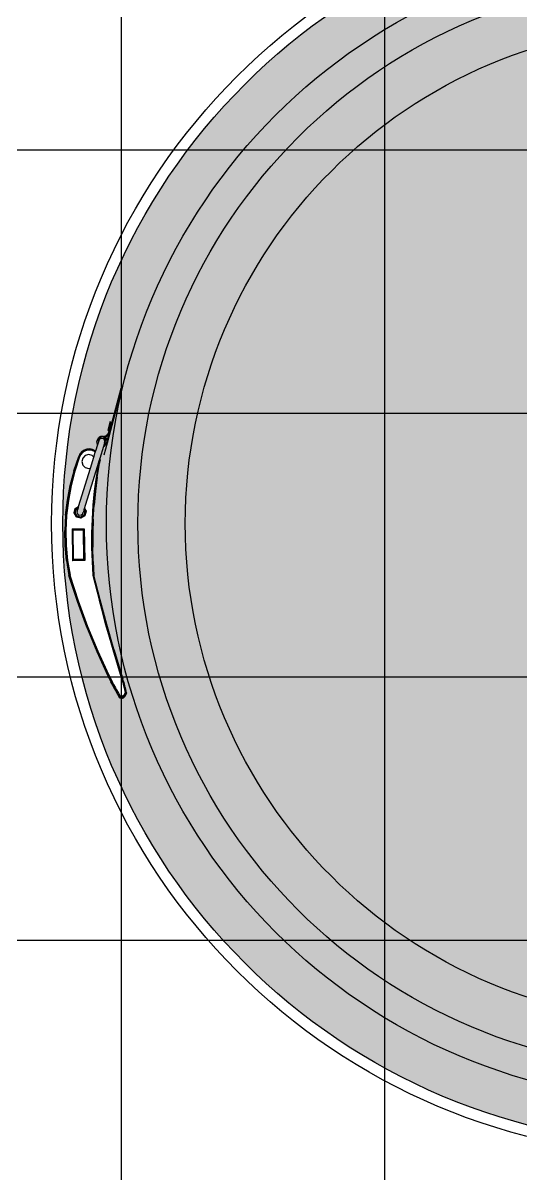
# Model space of a CAD drawing. Header units: millimetres. Extents: x -10849 to 51582, y -14593 to 28921.
# Drawn here: x 34758 to 34974, y 14141 to 14641 of the extents above; entities that cross this region are included whole.
import ezdxf

# ---------------------------------------------------------------- set-up
doc = ezdxf.new("R2010")
doc.units = ezdxf.units.MM
doc.layers.add('A-Door', color=150, linetype='Continuous')
doc.layers.add('Edges', color=7, linetype='Continuous')

# ---------------------------------------------------------------- blocks, each defined once
blk = doc.blocks.new('plasticwaterdrumplan')
at = {"layer": 'Edges'}
for p, q in [((25.728, -10.213), (26.776, -10.493)), ((30.757, -10.364), (31.23, -10.219)), ((31.231, -10.222), (30.758, -10.366)), ((31.232, -10.225), (30.759, -10.369)), ((30.764, -10.382), (31.304, -10.217)), ((31.263, -10.209), (31.23, -10.219)), ((31.264, -10.211), (31.231, -10.222)), ((31.265, -10.214), (31.232, -10.225)), ((31.267, -10.218), (31.234, -10.229)), ((31.269, -10.223), (31.235, -10.233)), ((31.263, -10.209), (31.297, -10.199)), ((31.298, -10.201), (31.264, -10.211)), ((31.299, -10.204), (31.265, -10.214)), ((31.3, -10.208), (31.267, -10.218)), ((31.302, -10.213), (31.269, -10.223)), ((31.297, -10.199), (31.331, -10.189)), ((31.331, -10.191), (31.298, -10.201)), ((31.332, -10.194), (31.299, -10.204)), ((31.334, -10.198), (31.3, -10.208)), ((31.335, -10.203), (31.302, -10.213)), ((31.304, -10.217), (31.337, -10.208)), ((31.364, -10.179), (31.331, -10.189)), ((31.365, -10.182), (31.331, -10.191)), ((31.366, -10.185), (31.332, -10.194)), ((31.367, -10.189), (31.334, -10.198)), ((31.369, -10.193), (31.335, -10.203)), ((31.337, -10.208), (31.404, -10.189)), ((31.398, -10.17), (31.364, -10.179)), ((31.399, -10.172), (31.365, -10.182)), ((31.4, -10.175), (31.366, -10.185)), ((31.401, -10.179), (31.367, -10.189)), ((31.402, -10.184), (31.369, -10.193)), ((31.398, -10.17), (31.432, -10.161)), ((31.433, -10.163), (31.399, -10.172)), ((31.434, -10.166), (31.4, -10.175)), ((31.435, -10.17), (31.401, -10.179)), ((31.436, -10.175), (31.402, -10.184)), ((31.404, -10.189), (31.437, -10.18)), ((31.466, -10.152), (31.432, -10.161)), ((31.467, -10.154), (31.433, -10.163)), ((31.467, -10.157), (31.434, -10.166)), ((31.468, -10.161), (31.435, -10.17)), ((31.469, -10.166), (31.436, -10.175)), ((31.437, -10.18), (31.504, -10.162)), ((31.5, -10.143), (31.466, -10.152)), ((31.501, -10.146), (31.467, -10.154)), ((31.501, -10.149), (31.467, -10.157)), ((31.502, -10.153), (31.468, -10.161)), ((31.503, -10.157), (31.469, -10.166)), ((31.5, -10.143), (31.534, -10.134)), ((31.535, -10.137), (31.501, -10.146)), ((31.535, -10.14), (31.501, -10.149)), ((31.536, -10.144), (31.502, -10.153)), ((31.537, -10.149), (31.503, -10.157)), ((31.504, -10.162), (31.538, -10.154)), ((31.568, -10.126), (31.534, -10.134)), ((31.569, -10.129), (31.535, -10.137)), ((31.569, -10.132), (31.535, -10.14)), ((31.57, -10.136), (31.536, -10.144)), ((31.571, -10.141), (31.537, -10.149)), ((31.538, -10.154), (31.591, -10.141)), ((31.603, -10.118), (31.568, -10.126)), ((31.601, -10.121), (31.569, -10.129)), ((31.599, -10.125), (31.569, -10.132)), ((31.597, -10.13), (31.57, -10.136)), ((31.594, -10.135), (31.571, -10.141)), ((31.594, -10.135), (31.591, -10.141)), ((31.591, -10.141), (31.604, -10.145)), ((31.597, -10.13), (31.594, -10.135)), ((31.61, -10.14), (31.594, -10.135)), ((31.599, -10.125), (31.597, -10.13)), ((31.616, -10.135), (31.597, -10.13)), ((31.601, -10.121), (31.599, -10.125)), ((31.621, -10.131), (31.599, -10.125)), ((31.603, -10.118), (31.601, -10.121)), ((31.625, -10.128), (31.601, -10.121)), ((31.603, -10.118), (31.628, -10.125)), ((31.627, -10.126), (31.603, -10.118)), ((31.604, -10.145), (31.623, -10.153)), ((31.63, -10.148), (31.61, -10.14)), ((31.616, -10.135), (31.621, -10.131)), ((31.637, -10.143), (31.616, -10.135)), ((31.621, -10.131), (31.625, -10.128)), ((31.643, -10.14), (31.621, -10.131)), ((31.623, -10.153), (31.639, -10.162)), ((31.625, -10.128), (31.627, -10.126)), ((31.647, -10.137), (31.625, -10.128)), ((31.627, -10.126), (31.628, -10.125)), ((31.65, -10.135), (31.627, -10.126)), ((31.651, -10.134), (31.628, -10.125)), ((31.647, -10.158), (31.63, -10.148)), ((31.643, -10.14), (31.637, -10.143)), ((31.654, -10.154), (31.637, -10.143)), ((31.639, -10.162), (31.652, -10.174)), ((31.647, -10.137), (31.643, -10.14)), ((31.661, -10.151), (31.643, -10.14)), ((31.65, -10.135), (31.647, -10.137)), ((31.666, -10.148), (31.647, -10.137)), ((31.661, -10.17), (31.647, -10.158)), ((31.65, -10.135), (31.651, -10.134)), ((31.669, -10.146), (31.65, -10.135)), ((31.67, -10.146), (31.651, -10.134)), ((31.652, -10.174), (31.662, -10.187)), ((31.661, -10.151), (31.654, -10.154)), ((31.669, -10.167), (31.654, -10.154)), ((31.666, -10.148), (31.661, -10.151)), ((31.675, -10.164), (31.661, -10.151)), ((31.671, -10.184), (31.661, -10.17)), ((31.662, -10.187), (31.667, -10.201)), ((31.669, -10.146), (31.666, -10.148)), ((31.681, -10.161), (31.666, -10.148)), ((31.667, -10.201), (31.67, -10.216)), ((31.67, -10.216), (31.668, -10.233)), ((31.669, -10.146), (31.67, -10.146)), ((31.684, -10.16), (31.669, -10.146)), ((31.669, -10.167), (31.675, -10.164)), ((31.679, -10.181), (31.669, -10.167)), ((31.67, -10.146), (31.685, -10.159)), ((31.677, -10.199), (31.671, -10.184)), ((31.675, -10.164), (31.681, -10.161)), ((31.686, -10.178), (31.675, -10.164)), ((31.679, -10.215), (31.677, -10.199)), ((31.677, -10.231), (31.679, -10.215)), ((31.686, -10.178), (31.679, -10.181)), ((31.685, -10.196), (31.679, -10.181)), ((31.681, -10.161), (31.684, -10.16)), ((31.692, -10.176), (31.681, -10.161)), ((31.684, -10.16), (31.685, -10.159)), ((31.695, -10.175), (31.684, -10.16)), ((31.696, -10.175), (31.685, -10.159)), ((31.693, -10.194), (31.685, -10.196)), ((31.688, -10.213), (31.685, -10.196)), ((31.692, -10.176), (31.686, -10.178)), ((31.693, -10.194), (31.686, -10.178)), ((31.686, -10.231), (31.688, -10.213)), ((31.695, -10.212), (31.688, -10.213)), ((31.695, -10.175), (31.692, -10.176)), ((31.698, -10.193), (31.692, -10.176)), ((31.698, -10.193), (31.693, -10.194)), ((31.695, -10.212), (31.693, -10.194)), ((31.693, -10.23), (31.695, -10.212)), ((31.695, -10.175), (31.696, -10.175)), ((31.702, -10.192), (31.695, -10.175)), ((31.701, -10.211), (31.695, -10.212)), ((31.703, -10.192), (31.696, -10.175)), ((31.702, -10.192), (31.698, -10.193)), ((31.701, -10.211), (31.698, -10.193)), ((31.699, -10.229), (31.701, -10.211)), ((31.704, -10.21), (31.701, -10.211)), ((31.702, -10.192), (31.703, -10.192)), ((31.704, -10.21), (31.702, -10.192)), ((31.702, -10.229), (31.704, -10.21)), ((31.703, -10.192), (31.706, -10.21)), ((31.706, -10.21), (31.703, -10.229)), ((31.704, -10.21), (31.706, -10.21)), ((25.724, -10.226), (26.594, -10.46)), ((26.359, -10.433), (26.532, -10.48)), ((26.364, -10.414), (26.537, -10.46)), ((30.757, -10.364), (30.282, -10.5)), ((30.758, -10.366), (30.283, -10.502)), ((30.759, -10.369), (30.284, -10.505)), ((30.761, -10.373), (30.285, -10.509)), ((30.763, -10.377), (30.286, -10.514)), ((30.288, -10.519), (30.764, -10.382)), ((31.234, -10.229), (30.761, -10.373)), ((31.235, -10.233), (30.763, -10.377)), ((31.262, -10.457), (31.333, -10.422)), ((31.302, -10.443), (31.266, -10.461)), ((31.306, -10.447), (31.27, -10.464)), ((31.337, -10.426), (31.302, -10.443)), ((31.342, -10.429), (31.306, -10.447)), ((31.345, -10.432), (31.309, -10.45)), ((31.348, -10.435), (31.312, -10.452)), ((31.314, -10.454), (31.35, -10.436)), ((31.333, -10.422), (31.403, -10.386)), ((31.373, -10.408), (31.337, -10.426)), ((31.377, -10.411), (31.342, -10.429)), ((31.381, -10.414), (31.345, -10.432)), ((31.384, -10.417), (31.348, -10.435)), ((31.35, -10.436), (31.386, -10.418)), ((31.408, -10.39), (31.373, -10.408)), ((31.413, -10.393), (31.377, -10.411)), ((31.416, -10.396), (31.381, -10.414)), ((31.419, -10.398), (31.384, -10.417)), ((31.422, -10.4), (31.386, -10.418)), ((31.403, -10.386), (31.438, -10.368)), ((31.443, -10.371), (31.408, -10.39)), ((31.448, -10.375), (31.413, -10.393)), ((31.451, -10.378), (31.416, -10.396)), ((31.454, -10.38), (31.419, -10.398)), ((31.422, -10.4), (31.457, -10.382)), ((31.438, -10.368), (31.508, -10.331)), ((31.478, -10.353), (31.443, -10.371)), ((31.483, -10.356), (31.448, -10.375)), ((31.486, -10.359), (31.451, -10.378)), ((31.489, -10.361), (31.454, -10.38)), ((31.457, -10.382), (31.492, -10.363)), ((31.513, -10.334), (31.478, -10.353)), ((31.517, -10.338), (31.483, -10.356)), ((31.521, -10.34), (31.486, -10.359)), ((31.524, -10.343), (31.489, -10.361)), ((31.527, -10.344), (31.492, -10.363)), ((31.508, -10.331), (31.542, -10.312)), ((31.547, -10.316), (31.513, -10.334)), ((31.552, -10.319), (31.517, -10.338)), ((31.556, -10.322), (31.521, -10.34)), ((31.559, -10.324), (31.524, -10.343)), ((31.561, -10.325), (31.527, -10.344)), ((31.542, -10.312), (31.609, -10.274)), ((31.581, -10.297), (31.547, -10.316)), ((31.586, -10.3), (31.552, -10.319)), ((31.59, -10.302), (31.556, -10.322)), ((31.593, -10.305), (31.559, -10.324)), ((31.561, -10.325), (31.596, -10.306)), ((31.615, -10.277), (31.581, -10.297)), ((31.62, -10.281), (31.586, -10.3)), ((31.624, -10.283), (31.59, -10.302)), ((31.627, -10.285), (31.593, -10.305)), ((31.63, -10.287), (31.596, -10.306)), ((31.609, -10.274), (31.665, -10.242)), ((31.648, -10.258), (31.615, -10.277)), ((31.653, -10.261), (31.62, -10.281)), ((31.657, -10.264), (31.624, -10.283)), ((31.661, -10.266), (31.627, -10.285)), ((31.663, -10.268), (31.63, -10.287)), ((31.673, -10.244), (31.648, -10.258)), ((31.681, -10.245), (31.653, -10.261)), ((31.688, -10.246), (31.657, -10.264)), ((31.693, -10.247), (31.661, -10.266)), ((31.663, -10.268), (31.697, -10.248)), ((31.696, -10.248), (31.663, -10.268)), ((31.668, -10.233), (31.665, -10.242)), ((31.665, -10.242), (31.673, -10.244)), ((31.673, -10.244), (31.677, -10.231)), ((31.673, -10.244), (31.681, -10.245)), ((31.681, -10.245), (31.686, -10.231)), ((31.681, -10.245), (31.688, -10.246)), ((31.686, -10.231), (31.693, -10.23)), ((31.688, -10.246), (31.693, -10.23)), ((31.688, -10.246), (31.693, -10.247)), ((31.693, -10.247), (31.699, -10.229)), ((31.693, -10.23), (31.699, -10.229)), ((31.693, -10.247), (31.696, -10.248)), ((31.696, -10.248), (31.702, -10.229)), ((31.696, -10.248), (31.697, -10.248)), ((31.697, -10.248), (31.703, -10.229)), ((31.699, -10.229), (31.702, -10.229)), ((31.702, -10.229), (31.703, -10.229)), ((26.537, -10.46), (26.532, -10.48)), ((26.537, -10.46), (26.59, -10.474)), ((26.599, -10.478), (26.59, -10.474)), ((26.594, -10.46), (26.602, -10.462)), ((26.607, -10.483), (26.599, -10.478)), ((26.616, -10.47), (26.602, -10.462)), ((26.602, -10.462), (26.745, -10.5)), ((26.607, -10.483), (26.614, -10.489)), ((26.621, -10.495), (26.614, -10.489)), ((26.623, -10.475), (26.616, -10.47)), ((26.628, -10.503), (26.621, -10.495)), ((26.629, -10.48), (26.623, -10.475)), ((26.633, -10.51), (26.628, -10.503)), ((26.635, -10.486), (26.629, -10.48)), ((26.638, -10.518), (26.633, -10.51)), ((26.64, -10.492), (26.635, -10.486)), ((26.642, -10.527), (26.638, -10.518)), ((26.645, -10.498), (26.64, -10.492)), ((26.641, -10.59), (26.644, -10.566)), ((26.646, -10.615), (26.641, -10.59)), ((26.645, -10.536), (26.642, -10.527)), ((26.644, -10.566), (26.654, -10.544)), ((26.649, -10.506), (26.645, -10.498)), ((26.646, -10.539), (26.645, -10.536)), ((26.65, -10.545), (26.646, -10.539)), ((26.658, -10.638), (26.646, -10.615)), ((26.653, -10.513), (26.649, -10.506)), ((26.65, -10.545), (26.649, -10.55)), ((26.658, -10.529), (26.65, -10.545)), ((26.656, -10.521), (26.653, -10.513)), ((26.654, -10.544), (26.67, -10.525)), ((26.658, -10.529), (26.656, -10.521)), ((26.676, -10.658), (26.658, -10.638)), ((26.662, -10.571), (26.66, -10.586)), ((26.66, -10.586), (26.663, -10.604)), ((26.668, -10.557), (26.662, -10.571)), ((26.663, -10.604), (26.673, -10.622)), ((26.679, -10.543), (26.668, -10.557)), ((26.67, -10.525), (26.692, -10.511)), ((26.673, -10.622), (26.688, -10.639)), ((26.699, -10.674), (26.676, -10.658)), ((26.696, -10.532), (26.679, -10.543)), ((26.696, -10.564), (26.688, -10.594)), ((26.688, -10.594), (26.696, -10.625)), ((26.688, -10.639), (26.708, -10.653)), ((26.692, -10.511), (26.717, -10.502)), ((26.718, -10.525), (26.696, -10.532)), ((26.718, -10.541), (26.696, -10.564)), ((26.696, -10.625), (26.718, -10.648)), ((26.708, -10.653), (26.731, -10.662)), ((26.717, -10.502), (26.745, -10.5)), ((26.742, -10.523), (26.718, -10.525)), ((26.749, -10.533), (26.718, -10.541)), ((26.718, -10.648), (26.772, -10.664)), ((26.731, -10.662), (26.756, -10.665)), ((26.767, -10.527), (26.742, -10.523)), ((26.745, -10.5), (26.773, -10.504)), ((26.745, -10.5), (26.772, -10.507)), ((26.78, -10.541), (26.749, -10.533)), ((26.756, -10.665), (26.772, -10.664)), ((26.791, -10.536), (26.767, -10.527)), ((26.8, -10.515), (26.772, -10.507)), ((26.772, -10.664), (26.81, -10.676)), ((26.773, -10.504), (26.8, -10.515)), ((26.776, -10.493), (27.012, -10.557)), ((26.776, -10.493), (26.8, -10.515)), ((26.78, -10.541), (26.805, -10.549)), ((26.811, -10.55), (26.791, -10.536)), ((26.8, -10.515), (26.823, -10.531)), ((26.811, -10.55), (26.805, -10.549)), ((26.812, -10.551), (26.811, -10.55)), ((26.812, -10.551), (26.846, -10.561)), ((26.823, -10.531), (26.841, -10.551)), ((26.841, -10.551), (26.846, -10.561)), ((26.846, -10.561), (27.073, -10.631)), ((27.073, -10.631), (27.115, -10.627)), ((27.078, -10.633), (27.073, -10.631)), ((27.078, -10.633), (27.114, -10.63)), ((27.087, -10.635), (27.078, -10.633)), ((27.087, -10.635), (27.114, -10.633)), ((27.098, -10.639), (27.087, -10.635)), ((27.098, -10.639), (27.114, -10.638)), ((27.11, -10.643), (27.098, -10.639)), ((27.11, -10.643), (27.114, -10.642)), ((27.114, -10.63), (27.115, -10.627)), ((27.114, -10.633), (27.114, -10.63)), ((27.114, -10.63), (27.168, -10.64)), ((27.114, -10.633), (27.168, -10.643)), ((27.114, -10.638), (27.114, -10.633)), ((27.114, -10.638), (27.167, -10.648)), ((27.114, -10.642), (27.166, -10.652)), ((27.148, -10.654), (27.114, -10.642)), ((27.169, -10.638), (27.115, -10.627)), ((27.165, -10.658), (27.148, -10.654)), ((28.039, -10.928), (27.148, -10.654)), ((27.165, -10.658), (27.434, -10.702)), ((27.435, -10.697), (27.166, -10.652)), ((27.436, -10.692), (27.167, -10.648)), ((27.437, -10.684), (27.168, -10.64)), ((27.436, -10.688), (27.168, -10.643)), ((27.437, -10.682), (27.169, -10.638)), ((29.804, -10.627), (29.334, -10.745)), ((29.805, -10.63), (29.334, -10.747)), ((29.806, -10.633), (29.335, -10.75)), ((29.807, -10.637), (29.335, -10.754)), ((29.808, -10.641), (29.335, -10.759)), ((29.336, -10.764), (29.809, -10.646)), ((30.282, -10.5), (29.804, -10.627)), ((30.283, -10.502), (29.805, -10.63)), ((30.284, -10.505), (29.806, -10.633)), ((30.285, -10.509), (29.807, -10.637)), ((30.286, -10.514), (29.808, -10.641)), ((29.809, -10.646), (30.288, -10.519)), ((30.318, -10.868), (30.797, -10.67)), ((30.797, -10.67), (31.262, -10.457)), ((31.266, -10.461), (30.801, -10.674)), ((31.27, -10.464), (30.804, -10.678)), ((31.273, -10.468), (30.807, -10.681)), ((31.276, -10.47), (30.809, -10.684)), ((31.278, -10.472), (30.811, -10.686)), ((31.309, -10.45), (31.273, -10.468)), ((31.312, -10.452), (31.276, -10.47)), ((31.314, -10.454), (31.278, -10.472)), ((26.725, -10.684), (26.699, -10.674)), ((26.753, -10.689), (26.725, -10.684)), ((26.781, -10.686), (26.753, -10.689)), ((26.806, -10.678), (26.781, -10.686)), ((26.81, -10.676), (26.806, -10.678)), ((26.81, -10.676), (26.933, -10.714)), ((26.902, -10.773), (26.891, -10.827)), ((26.891, -10.827), (26.896, -10.882)), ((26.894, -10.827), (26.891, -10.827)), ((26.894, -10.827), (26.904, -10.774)), ((26.898, -10.882), (26.894, -10.827)), ((26.897, -10.828), (26.894, -10.827)), ((26.896, -10.882), (26.914, -10.935)), ((26.898, -10.882), (26.896, -10.882)), ((26.897, -10.828), (26.907, -10.775)), ((26.901, -10.881), (26.897, -10.828)), ((26.902, -10.828), (26.897, -10.828)), ((26.901, -10.881), (26.898, -10.882)), ((26.916, -10.933), (26.898, -10.882)), ((26.906, -10.88), (26.901, -10.881)), ((26.919, -10.932), (26.901, -10.881)), ((26.926, -10.723), (26.902, -10.773)), ((26.902, -10.773), (26.904, -10.774)), ((26.902, -10.828), (26.911, -10.776)), ((26.906, -10.88), (26.902, -10.828)), ((26.904, -10.774), (26.928, -10.725)), ((26.904, -10.774), (26.907, -10.775)), ((26.906, -10.828), (26.916, -10.778)), ((26.91, -10.879), (26.906, -10.828)), ((26.923, -10.93), (26.906, -10.88)), ((26.907, -10.775), (26.931, -10.726)), ((26.907, -10.775), (26.911, -10.776)), ((26.927, -10.928), (26.91, -10.879)), ((26.911, -10.776), (26.934, -10.729)), ((26.921, -10.779), (26.912, -10.828)), ((26.912, -10.828), (26.916, -10.878)), ((26.916, -10.778), (26.938, -10.731)), ((26.916, -10.878), (26.932, -10.925)), ((26.943, -10.734), (26.921, -10.779)), ((26.933, -10.714), (26.926, -10.723)), ((26.928, -10.725), (26.926, -10.723)), ((26.928, -10.725), (26.936, -10.715)), ((26.931, -10.726), (26.928, -10.725)), ((26.931, -10.726), (26.94, -10.716)), ((26.934, -10.729), (26.931, -10.726)), ((26.936, -10.715), (26.933, -10.714)), ((26.934, -10.729), (26.944, -10.717)), ((26.94, -10.716), (26.936, -10.715)), ((26.938, -10.731), (26.949, -10.719)), ((26.944, -10.717), (26.94, -10.716)), ((26.955, -10.72), (26.943, -10.734)), ((26.949, -10.719), (26.944, -10.717)), ((26.955, -10.72), (26.949, -10.719)), ((27.048, -10.749), (26.955, -10.72)), ((27.018, -10.779), (27, -10.846)), ((27, -10.846), (27.018, -10.913)), ((27.048, -10.749), (27.018, -10.779)), ((27.259, -10.814), (27.048, -10.749)), ((27.25, -10.913), (27.268, -10.846)), ((27.268, -10.846), (27.259, -10.814)), ((28.001, -11.042), (27.259, -10.814)), ((27.434, -10.702), (27.704, -10.737)), ((27.705, -10.732), (27.435, -10.697)), ((27.706, -10.723), (27.436, -10.688)), ((27.705, -10.727), (27.436, -10.692)), ((27.437, -10.682), (27.706, -10.717)), ((27.706, -10.72), (27.437, -10.684)), ((27.704, -10.737), (27.975, -10.764)), ((27.976, -10.754), (27.705, -10.727)), ((27.976, -10.759), (27.705, -10.732)), ((27.706, -10.717), (27.977, -10.744)), ((27.977, -10.746), (27.706, -10.72)), ((27.976, -10.75), (27.706, -10.723)), ((27.975, -10.764), (28.247, -10.782)), ((28.248, -10.767), (27.976, -10.75)), ((28.248, -10.772), (27.976, -10.754)), ((28.247, -10.776), (27.976, -10.759)), ((28.248, -10.762), (27.977, -10.744)), ((28.248, -10.764), (27.977, -10.746)), ((28.519, -10.785), (28.247, -10.776)), ((28.247, -10.782), (28.519, -10.791)), ((28.248, -10.762), (28.52, -10.77)), ((28.52, -10.773), (28.248, -10.764)), ((28.52, -10.776), (28.248, -10.767)), ((28.519, -10.781), (28.248, -10.772)), ((28.792, -10.781), (28.519, -10.781)), ((28.792, -10.785), (28.519, -10.785)), ((28.519, -10.791), (28.792, -10.791)), ((28.52, -10.77), (28.791, -10.77)), ((28.791, -10.773), (28.52, -10.773)), ((28.792, -10.776), (28.52, -10.776)), ((29.063, -10.762), (28.791, -10.77)), ((29.063, -10.764), (28.791, -10.773)), ((29.063, -10.768), (28.792, -10.776)), ((29.063, -10.772), (28.792, -10.781)), ((29.064, -10.777), (28.792, -10.785)), ((28.792, -10.791), (29.064, -10.782)), ((29.063, -10.762), (29.334, -10.745)), ((29.334, -10.747), (29.063, -10.764)), ((29.335, -10.75), (29.063, -10.768)), ((29.326, -10.756), (29.063, -10.772)), ((29.327, -10.76), (29.064, -10.777)), ((29.064, -10.782), (29.328, -10.765)), ((29.335, -10.754), (29.326, -10.756)), ((29.326, -10.756), (29.327, -10.76)), ((29.327, -10.761), (29.332, -10.759)), ((29.332, -10.759), (29.327, -10.76)), ((29.327, -10.76), (29.327, -10.761)), ((29.327, -10.761), (29.328, -10.765)), ((29.328, -10.766), (29.336, -10.764)), ((29.328, -10.765), (29.336, -10.764)), ((29.328, -10.765), (29.328, -10.766)), ((29.332, -10.759), (29.335, -10.759)), ((29.334, -10.747), (29.334, -10.745)), ((29.335, -10.75), (29.334, -10.747)), ((29.335, -10.754), (29.335, -10.75)), ((29.335, -10.754), (29.335, -10.759)), ((29.335, -10.759), (29.336, -10.764)), ((29.827, -11.048), (30.318, -10.868)), ((30.321, -10.872), (29.83, -11.053)), ((30.324, -10.876), (29.832, -11.057)), ((30.327, -10.879), (29.834, -11.061)), ((30.329, -10.882), (29.836, -11.063)), ((30.33, -10.884), (29.837, -11.066)), ((30.801, -10.674), (30.321, -10.872)), ((30.804, -10.678), (30.324, -10.876)), ((30.807, -10.681), (30.327, -10.879)), ((30.809, -10.684), (30.329, -10.882)), ((30.33, -10.884), (30.811, -10.686)), ((26.916, -10.933), (26.914, -10.935)), ((26.914, -10.935), (26.945, -10.98)), ((26.919, -10.932), (26.916, -10.933)), ((26.947, -10.979), (26.916, -10.933)), ((26.923, -10.93), (26.919, -10.932)), ((26.95, -10.976), (26.919, -10.932)), ((26.953, -10.974), (26.923, -10.93)), ((26.956, -10.97), (26.927, -10.928)), ((26.932, -10.925), (26.96, -10.967)), ((26.945, -10.98), (26.947, -10.979)), ((26.945, -10.98), (26.987, -11.016)), ((26.947, -10.979), (26.95, -10.976)), ((26.989, -11.014), (26.947, -10.979)), ((26.95, -10.976), (26.953, -10.974)), ((26.99, -11.011), (26.95, -10.976)), ((26.993, -11.008), (26.953, -10.974)), ((26.995, -11.004), (26.956, -10.97)), ((26.96, -10.967), (26.998, -10.999)), ((26.989, -11.014), (26.987, -11.016)), ((26.987, -11.016), (27.037, -11.04)), ((26.99, -11.011), (26.989, -11.014)), ((27.038, -11.038), (26.989, -11.014)), ((26.993, -11.008), (26.99, -11.011)), ((27.039, -11.035), (26.99, -11.011)), ((27.041, -11.031), (26.993, -11.008)), ((27.043, -11.026), (26.995, -11.004)), ((26.998, -10.999), (27.045, -11.022)), ((27.018, -10.913), (27.067, -10.962)), ((27.038, -11.038), (27.037, -11.04)), ((27.314, -11.133), (27.037, -11.04)), ((27.314, -11.13), (27.038, -11.038)), ((27.315, -11.127), (27.039, -11.035)), ((27.316, -11.123), (27.041, -11.031)), ((27.318, -11.119), (27.043, -11.026)), ((27.045, -11.022), (27.319, -11.114)), ((27.067, -10.962), (27.134, -10.98)), ((27.134, -10.98), (27.201, -10.962)), ((27.201, -10.962), (27.25, -10.913)), ((27.319, -11.114), (27.6, -11.187)), ((28.038, -11.107), (28.001, -11.042)), ((28.008, -11.044), (28.001, -11.042)), ((28.008, -11.044), (28.042, -11.103)), ((28.015, -11.047), (28.008, -11.044)), ((28.015, -11.047), (28.045, -11.098)), ((28.021, -11.048), (28.015, -11.047)), ((28.021, -11.048), (28.048, -11.095)), ((28.025, -11.05), (28.021, -11.048)), ((28.025, -11.05), (28.05, -11.092)), ((28.028, -11.051), (28.025, -11.05)), ((28.028, -11.051), (28.052, -11.09)), ((28.029, -11.051), (28.028, -11.051)), ((28.052, -11.09), (28.029, -11.051)), ((28.029, -11.051), (28.068, -11.063)), ((28.126, -11.13), (28.038, -11.107)), ((28.039, -10.928), (28.095, -10.896)), ((28.045, -10.93), (28.039, -10.928)), ((28.045, -11.098), (28.042, -11.103)), ((28.042, -11.103), (28.125, -11.125)), ((28.096, -10.901), (28.045, -10.93)), ((28.052, -10.932), (28.045, -10.93)), ((28.048, -11.095), (28.045, -11.098)), ((28.045, -11.098), (28.124, -11.12)), ((28.05, -11.092), (28.048, -11.095)), ((28.048, -11.095), (28.124, -11.115)), ((28.052, -11.09), (28.05, -11.092)), ((28.05, -11.092), (28.123, -11.112)), ((28.096, -10.907), (28.052, -10.932)), ((28.057, -10.934), (28.052, -10.932)), ((28.123, -11.109), (28.052, -11.09)), ((28.097, -10.911), (28.057, -10.934)), ((28.061, -10.935), (28.057, -10.934)), ((28.097, -10.914), (28.061, -10.935)), ((28.065, -10.936), (28.061, -10.935)), ((28.065, -10.936), (28.098, -10.917)), ((28.065, -10.936), (28.106, -10.949)), ((28.078, -11.066), (28.068, -11.063)), ((28.078, -11.066), (28.086, -11.068)), ((28.086, -11.068), (28.088, -11.069)), ((28.088, -11.069), (28.093, -11.071)), ((28.093, -11.071), (28.096, -11.071)), ((28.095, -10.896), (28.182, -10.919)), ((28.179, -10.924), (28.096, -10.901)), ((28.096, -10.907), (28.096, -10.901)), ((28.176, -10.928), (28.096, -10.907)), ((28.097, -10.911), (28.096, -10.907)), ((28.096, -11.071), (28.099, -11.072)), ((28.173, -10.931), (28.097, -10.911)), ((28.097, -10.914), (28.097, -10.911)), ((28.171, -10.934), (28.097, -10.914)), ((28.098, -10.917), (28.097, -10.914)), ((28.098, -10.917), (28.169, -10.936)), ((28.099, -11.072), (28.101, -11.073)), ((28.106, -11.074), (28.101, -11.073)), ((28.106, -10.949), (28.107, -10.949)), ((28.106, -11.074), (28.137, -11.069)), ((28.107, -10.949), (28.11, -10.95)), ((28.11, -10.95), (28.112, -10.951)), ((28.112, -10.951), (28.115, -10.952)), ((28.145, -10.962), (28.115, -10.952)), ((28.187, -11.072), (28.123, -11.109)), ((28.123, -11.112), (28.189, -11.074)), ((28.123, -11.112), (28.123, -11.109)), ((28.124, -11.115), (28.123, -11.112)), ((28.124, -11.115), (28.192, -11.076)), ((28.124, -11.12), (28.196, -11.079)), ((28.124, -11.12), (28.124, -11.115)), ((28.125, -11.125), (28.2, -11.082)), ((28.204, -11.085), (28.126, -11.13)), ((28.137, -11.069), (28.161, -11.048)), ((28.166, -10.986), (28.145, -10.962)), ((28.161, -11.048), (28.172, -11.018)), ((28.172, -11.018), (28.166, -10.986)), ((28.171, -10.934), (28.169, -10.936)), ((28.169, -10.936), (28.206, -11)), ((28.173, -10.931), (28.171, -10.934)), ((28.209, -11), (28.171, -10.934)), ((28.176, -10.928), (28.173, -10.931)), ((28.212, -11), (28.173, -10.931)), ((28.179, -10.924), (28.176, -10.928)), ((28.217, -10.999), (28.176, -10.928)), ((28.222, -10.998), (28.179, -10.924)), ((28.182, -10.919), (28.228, -10.998)), ((28.206, -11), (28.187, -11.072)), ((28.189, -11.074), (28.187, -11.072)), ((28.189, -11.074), (28.209, -11)), ((28.192, -11.076), (28.189, -11.074)), ((28.192, -11.076), (28.212, -11)), ((28.196, -11.079), (28.192, -11.076)), ((28.196, -11.079), (28.217, -10.999)), ((28.2, -11.082), (28.196, -11.079)), ((28.2, -11.082), (28.222, -10.998)), ((28.228, -10.998), (28.204, -11.085)), ((28.206, -11), (28.209, -11)), ((28.209, -11), (28.212, -11)), ((28.212, -11), (28.217, -10.999)), ((28.217, -10.999), (28.222, -10.998)), ((28.433, -10.932), (29.046, -10.923)), ((28.436, -11.169), (28.433, -10.932)), ((28.433, -10.932), (28.438, -10.937)), ((29.041, -10.928), (28.438, -10.937)), ((28.438, -10.937), (28.441, -11.163)), ((28.438, -10.937), (28.443, -10.941)), ((29.036, -10.933), (28.443, -10.941)), ((28.443, -10.941), (28.446, -11.158)), ((28.443, -10.941), (28.447, -10.946)), ((29.032, -10.937), (28.447, -10.946)), ((28.447, -10.946), (28.45, -10.949)), ((28.447, -10.946), (28.45, -11.154)), ((29.029, -10.941), (28.45, -10.949)), ((28.45, -10.949), (28.453, -11.151)), ((28.45, -10.949), (28.453, -10.951)), ((28.453, -10.951), (29.026, -10.943)), ((28.456, -11.148), (28.453, -10.951)), ((29.026, -10.943), (29.029, -10.941)), ((29.026, -10.943), (29.029, -11.14)), ((29.029, -10.941), (29.032, -10.937)), ((29.031, -11.143), (29.029, -10.941)), ((29.032, -10.937), (29.036, -10.933)), ((29.035, -11.146), (29.032, -10.937)), ((29.036, -10.933), (29.041, -10.928)), ((29.039, -11.15), (29.036, -10.933)), ((29.041, -10.928), (29.046, -10.923)), ((29.044, -11.155), (29.041, -10.928)), ((29.046, -10.923), (29.049, -11.16)), ((29.83, -11.053), (29.329, -11.216)), ((29.33, -11.21), (29.827, -11.048)), ((29.832, -11.057), (29.33, -11.22)), ((29.834, -11.061), (29.332, -11.225)), ((29.836, -11.063), (29.333, -11.227)), ((29.837, -11.066), (29.334, -11.23)), ((27.597, -11.204), (27.314, -11.13)), ((27.314, -11.133), (27.596, -11.206)), ((27.597, -11.2), (27.315, -11.127)), ((27.598, -11.196), (27.316, -11.123)), ((27.599, -11.192), (27.318, -11.119)), ((27.883, -11.259), (27.596, -11.206)), ((27.884, -11.254), (27.597, -11.2)), ((27.883, -11.257), (27.597, -11.204)), ((27.884, -11.25), (27.598, -11.196)), ((27.885, -11.245), (27.599, -11.192)), ((27.6, -11.187), (27.886, -11.24)), ((28.173, -11.291), (27.883, -11.257)), ((28.172, -11.294), (27.883, -11.259)), ((28.173, -11.283), (27.884, -11.25)), ((28.173, -11.288), (27.884, -11.254)), ((28.174, -11.279), (27.885, -11.245)), ((27.886, -11.24), (28.174, -11.273)), ((28.125, -11.125), (28.124, -11.12)), ((28.172, -11.294), (28.464, -11.307)), ((28.464, -11.297), (28.173, -11.283)), ((28.464, -11.301), (28.173, -11.288)), ((28.464, -11.304), (28.173, -11.291)), ((28.174, -11.273), (28.464, -11.287)), ((28.464, -11.292), (28.174, -11.279)), ((28.436, -11.169), (29.049, -11.16)), ((28.441, -11.163), (28.436, -11.169)), ((29.044, -11.155), (28.441, -11.163)), ((28.446, -11.158), (28.441, -11.163)), ((29.039, -11.15), (28.446, -11.158)), ((28.45, -11.154), (28.446, -11.158)), ((29.035, -11.146), (28.45, -11.154)), ((28.453, -11.151), (28.45, -11.154)), ((29.031, -11.143), (28.453, -11.151)), ((28.456, -11.148), (28.453, -11.151)), ((29.029, -11.14), (28.456, -11.148)), ((28.464, -11.287), (28.754, -11.28)), ((28.754, -11.286), (28.464, -11.292)), ((28.755, -11.29), (28.464, -11.297)), ((28.755, -11.295), (28.464, -11.301)), ((28.755, -11.298), (28.464, -11.304)), ((28.755, -11.3), (28.464, -11.307)), ((28.754, -11.28), (29.043, -11.254)), ((29.044, -11.259), (28.754, -11.286)), ((29.045, -11.264), (28.755, -11.29)), ((29.045, -11.268), (28.755, -11.295)), ((29.045, -11.271), (28.755, -11.298)), ((29.046, -11.274), (28.755, -11.3)), ((29.031, -11.143), (29.029, -11.14)), ((29.035, -11.146), (29.031, -11.143)), ((29.039, -11.15), (29.035, -11.146)), ((29.044, -11.155), (29.039, -11.15)), ((29.043, -11.254), (29.327, -11.208)), ((29.049, -11.16), (29.044, -11.155)), ((29.327, -11.213), (29.044, -11.259)), ((29.329, -11.218), (29.045, -11.264)), ((29.331, -11.222), (29.045, -11.268)), ((29.332, -11.225), (29.045, -11.271)), ((29.046, -11.274), (29.333, -11.227)), ((29.327, -11.208), (29.33, -11.207)), ((29.327, -11.211), (29.327, -11.208)), ((29.327, -11.211), (29.33, -11.21)), ((29.327, -11.211), (29.327, -11.213)), ((29.331, -11.212), (29.327, -11.213)), ((29.327, -11.213), (29.329, -11.216)), ((29.329, -11.216), (29.329, -11.218)), ((29.329, -11.218), (29.33, -11.22)), ((29.33, -11.207), (29.33, -11.21)), ((29.33, -11.21), (29.331, -11.212)), ((29.33, -11.22), (29.331, -11.222)), ((29.331, -11.222), (29.332, -11.225)), ((29.332, -11.225), (29.333, -11.227)), ((29.333, -11.227), (29.334, -11.23))]:
    blk.add_line(p, q, dxfattribs=at)
for radius in [12.215, 11.999, 11.157, 10.549, 9.633]:
    blk.add_circle((28.334, 0.652), radius, dxfattribs=at)

msp = doc.modelspace()

# ---------------------------------------------------------------- hatches: boundary and pattern name
at = {"true_color": 0x939598}
h = msp.add_hatch(dxfattribs=at)
h.set_pattern_fill('ANSI37', color=252, scale=916.692695, angle=-45)
h.set_pattern_definition([(360, (36977.45, 24440.74), (2e-14, 114.5866), []), (90, (36977.45, 24440.74), (-114.5866, 3e-14), [])])
h.paths.add_polyline_path([(35374.3, 15211.74), (34274.27, 15211.74), (34274.27, 14111.71), (35374.3, 14111.71)])
h = msp.add_hatch(color=5)
h.dxf.hatch_style = 1
h.paths.add_polyline_path([(35045.02, 14153.59, 1), (35045.02, 14693.95, 1)])
h.paths.add_polyline_path([(35045.02, 14674.99, -1), (35045.02, 14172.54, -1)], flags=16)
h.paths.add_polyline_path([(35045.02, 14661.3, -1), (35045.02, 14186.23, -1)], flags=0)
h.paths.add_polyline_path([(35045.02, 14640.67, -1), (35045.02, 14206.86, -1)], flags=0)
h.paths.add_polyline_path([(35044.99, 14286.39, -1), (35044.99, 14216.49, -1)], flags=0)
h.paths.add_polyline_path([(35044.99, 14282.75, -1), (35044.99, 14220.13, -1)], flags=0)
h.paths.add_polyline_path([(35044.99, 14281.36, -1), (35044.99, 14221.52, -1)], flags=0)
h.paths.add_polyline_path([(35044.99, 14278.56, -1), (35044.99, 14224.32, -1)], flags=0)
h.paths.add_polyline_path([(35037.03, 14233.41), (35040.22, 14238.07), (35037.84, 14239.06), (35034.88, 14241.33), (35032.61, 14244.29), (35031.62, 14246.67), (35026.96, 14243.48), (35025.79, 14246.29), (35025.11, 14251.44), (35025.79, 14256.58), (35026.96, 14259.4), (35031.62, 14256.21), (35032.61, 14258.59), (35034.88, 14261.55), (35037.84, 14263.82), (35040.22, 14264.8), (35037.03, 14269.47), (35039.84, 14270.63), (35044.99, 14271.31), (35050.13, 14270.63), (35052.95, 14269.47), (35049.76, 14264.8), (35052.14, 14263.82), (35055.1, 14261.55), (35057.37, 14258.59), (35058.36, 14256.21), (35063.02, 14259.4), (35064.19, 14256.58), (35064.86, 14251.44), (35064.19, 14246.29), (35063.02, 14243.48), (35058.36, 14246.67), (35057.37, 14244.29), (35055.1, 14241.33), (35052.14, 14239.06), (35049.76, 14238.07), (35052.95, 14233.41), (35050.13, 14232.24), (35044.99, 14231.56), (35039.84, 14232.24)], flags=0)
h.paths.add_polyline_path([(35044.99, 14259.53, -1), (35044.99, 14243.34, -1)], flags=0)
h.paths.add_polyline_path([(34795.42, 14468.22), (34794.38, 14464.33), (34794.81, 14464.21), (34795.86, 14468.11)], flags=16)
h.paths.add_polyline_path([(34792.54, 14457.26), (34792.5, 14457.14), (34792.77, 14457.38)], flags=16)
h.paths.add_polyline_path([(34799.58, 14347.94), (34799.59, 14348.03), (34798.93, 14349.16), (34798.06, 14350.7), (34797.21, 14352.25), (34796.37, 14353.83), (34795.55, 14355.43), (34794.94, 14356.65), (34794.55, 14357.47), (34789.73, 14367.97), (34785.26, 14378.81), (34781.18, 14389.91), (34777.49, 14401.24), (34777.54, 14401.26), (34776.49, 14407.73), (34775.91, 14414.27), (34775.74, 14420.83), (34776.05, 14427.4), (34776.82, 14433.92), (34778.01, 14440.38), (34779.66, 14446.73), (34781.75, 14452.96), (34782.29, 14454.08), (34783.1, 14455.03), (34784.13, 14455.73), (34785.3, 14456.14), (34786.55, 14456.24), (34787.77, 14456.01), (34789.12, 14455.36), (34789.95, 14458.04), (34789.62, 14459.03), (34789.82, 14460.31), (34790.54, 14461.36), (34791.6, 14461.9), (34792.71, 14461.78), (34792.72, 14461.77), (34792.85, 14461.7), (34793.01, 14461.76), (34793.03, 14461.77), (34793.1, 14461.79), (34793.31, 14461.86), (34793.5, 14461.95), (34793.69, 14462.05), (34793.86, 14462.18), (34794.02, 14462.32), (34794.16, 14462.48), (34794.29, 14462.65), (34794.4, 14462.83), (34794.5, 14463.02), (34794.81, 14464.21), (34800.08, 14482.52), (34794.83, 14462.94), (34794.06, 14458.83), (34793.58, 14458.31), (34793.75, 14458.92), (34793.91, 14459.53), (34793.86, 14460.16), (34793.67, 14460.73), (34793.35, 14461.22), (34792.93, 14461.59), (34792.43, 14461.81), (34791.88, 14461.87), (34791.33, 14461.76), (34790.81, 14461.5), (34790.35, 14461.09), (34790, 14460.58), (34789.77, 14459.98), (34789.67, 14459.35), (34789.72, 14458.73), (34789.91, 14458.15), (34789.96, 14458.08), (34790.22, 14458.93), (34790.17, 14459.57), (34790.59, 14460.64), (34791.36, 14461.33), (34792.35, 14461.52), (34793.11, 14460.86), (34793.43, 14459.88), (34793.26, 14458.75), (34792.77, 14458.03), (34792.99, 14458.75), (34793.18, 14459.44), (34792.99, 14460.13), (34792.48, 14460.64), (34791.79, 14460.83), (34791.1, 14460.64), (34790.59, 14460.13), (34790.22, 14458.93), (34789.96, 14458.08), (34789.1, 14455.29), (34789.08, 14455.23), (34789.06, 14455.15), (34789.03, 14455.05), (34788.99, 14454.94), (34788.95, 14454.82), (34788.3, 14452.7), (34786.85, 14447.96), (34781.71, 14431.26), (34781.57, 14430.81), (34781.24, 14429.73), (34781.18, 14429.52), (34781.04, 14429.08), (34780.98, 14428.88), (34781.12, 14428.19), (34781.58, 14427.64), (34782.26, 14427.41), (34782.97, 14427.54), (34783.51, 14428.01), (34783.74, 14428.66), (34784.09, 14429.81), (34784.12, 14429.89), (34784.15, 14429.99), (34784.18, 14430.11), (34790.44, 14450.47), (34790.71, 14451.23), (34790.7, 14451.31), (34790.87, 14451.84), (34790.92, 14452.03), (34790.96, 14452.15), (34791.05, 14451.21), (34790.82, 14449.99), (34789.82, 14443.95), (34789.03, 14437.89), (34788.43, 14431.8), (34788.03, 14425.69), (34787.83, 14419.58), (34787.83, 14413.46), (34788.03, 14407.34), (34788.41, 14401.23), (34791.05, 14390.65), (34793.93, 14379.89), (34796.99, 14369.19), (34800.23, 14358.55), (34800.59, 14357.42), (34801.03, 14355.9), (34801.46, 14354.38), (34801.86, 14352.85), (34802.24, 14351.31), (34802.51, 14350.16), (34802.28, 14349.29), (34801.65, 14348.25), (34801.33, 14348.12), (34800.89, 14347.79)], flags=16)
h.paths.add_polyline_path([(34800.03, 14347.91), (34800.03, 14347.89), (34800.07, 14347.9)], flags=16)
h.paths.add_polyline_path([(34787.49, 14413.45), (34787.69, 14407.32), (34788.04, 14401.84), (34788.15, 14401.41), (34787.8, 14407.33), (34787.6, 14413.45)], flags=0)
h.paths.add_polyline_path([(34788.28, 14401.44), (34787.89, 14407.33), (34787.57, 14407.32), (34787.96, 14401.38), (34788.04, 14401.4), (34788.07, 14401.4)], flags=0)
h.paths.add_polyline_path([(34787.37, 14413.45), (34787.37, 14419.58), (34787.57, 14425.71), (34787.97, 14431.83), (34788.57, 14437.94), (34789.37, 14444.02), (34790.37, 14450.07), (34790.44, 14450.47), (34790.8, 14451.49), (34790.79, 14451.59), (34790.75, 14451.47), (34790.49, 14450.05), (34789.49, 14444), (34788.69, 14437.92), (34788.09, 14431.82), (34787.69, 14425.71), (34787.49, 14419.58), (34787.49, 14413.45)], flags=16)
h.paths.add_polyline_path([(34800.47, 14347.74), (34800.41, 14348.08), (34799.62, 14348.16), (34799.61, 14348.13), (34799.6, 14348.06), (34799.15, 14348.79), (34798.49, 14349.93), (34797.63, 14351.47), (34796.79, 14353.04), (34795.96, 14354.63), (34795.35, 14355.84), (34795.39, 14355.89), (34794.99, 14356.7), (34794.59, 14357.52), (34789.77, 14368.02), (34785.31, 14378.84), (34781.23, 14389.94), (34777.5, 14401.41), (34777.58, 14401.41), (34776.55, 14407.74), (34775.95, 14414.27), (34775.8, 14420.83), (34776.11, 14427.39), (34776.87, 14433.91), (34778.07, 14440.36), (34779.72, 14446.71), (34781.81, 14452.94), (34782.34, 14454.05), (34783.14, 14454.98), (34784.16, 14455.68), (34785.32, 14456.08), (34786.54, 14456.18), (34787.75, 14455.95), (34788.86, 14455.42), (34788.89, 14455.47), (34789.1, 14455.29), (34788.95, 14454.82), (34788.64, 14455.09), (34787.63, 14455.57), (34786.52, 14455.78), (34785.4, 14455.69), (34784.34, 14455.32), (34783.41, 14454.69), (34782.67, 14453.83), (34782.17, 14452.79), (34780.1, 14446.6), (34778.46, 14440.28), (34777.26, 14433.85), (34776.5, 14427.36), (34776.2, 14420.83), (34776.35, 14414.29), (34776.94, 14407.79), (34777.98, 14401.4), (34778.06, 14400.93), (34781.57, 14390.13), (34785.64, 14379.08), (34790.08, 14368.3), (34794.89, 14357.83), (34795.67, 14356.23), (34796.48, 14354.64), (34796.89, 14353.86), (34797.72, 14352.3), (34798.15, 14351.53), (34799, 14350), (34799.73, 14348.76), (34799.94, 14348.69), (34800.3, 14348.65), (34800.65, 14348.7), (34800.97, 14348.83), (34801.26, 14349.04), (34801.52, 14349.33), (34801.74, 14349.7), (34801.92, 14350.13), (34801.99, 14350.41), (34801.71, 14351.62), (34801.52, 14352.37), (34801.13, 14353.88), (34800.92, 14354.64), (34800.5, 14356.14), (34800.28, 14356.88), (34796.57, 14369.03), (34793.5, 14379.76), (34790.62, 14390.55), (34787.97, 14401.2), (34787.93, 14401.38), (34788.35, 14401.45), (34787.96, 14407.34), (34787.77, 14413.46), (34787.6, 14413.45), (34787.6, 14419.58), (34787.8, 14425.7), (34788.2, 14431.82), (34788.8, 14437.91), (34789.6, 14443.99), (34790.59, 14450.03), (34790.89, 14451.58), (34790.87, 14451.84), (34790.92, 14452.03), (34790.99, 14451.22), (34790.76, 14450), (34789.76, 14443.96), (34788.97, 14437.89), (34788.37, 14431.8), (34787.97, 14425.69), (34787.77, 14419.58), (34787.77, 14413.46), (34787.96, 14407.34), (34788.36, 14401.23), (34790.99, 14390.64), (34793.87, 14379.87), (34796.93, 14369.17), (34800.18, 14358.53), (34800.53, 14357.4), (34800.98, 14355.89), (34801.4, 14354.36), (34801.8, 14352.84), (34802.18, 14351.3), (34802.44, 14350.19), (34802.51, 14350.16), (34802.34, 14349.6), (34802.36, 14349.58), (34802.04, 14348.82), (34801.43, 14348.13)], flags=16)
h.paths.add_polyline_path([(34801.23, 14348.08), (34801.24, 14348.06), (34801.3, 14348.13)], flags=16)
h.paths.add_polyline_path([(34794.72, 14357.65), (34789.9, 14368.14), (34785.45, 14378.94), (34781.37, 14390.02), (34777.7, 14401.32), (34777.6, 14401.28), (34781.29, 14389.98), (34785.37, 14378.89), (34789.83, 14368.07), (34794.65, 14357.57), (34795.04, 14356.76), (34795.44, 14355.96), (34795.85, 14355.15), (34796.26, 14354.35), (34796.67, 14353.56), (34797.09, 14352.77), (34797.51, 14351.99), (34797.93, 14351.22), (34798.36, 14350.45), (34798.8, 14349.68), (34799.23, 14348.92), (34799.38, 14348.68), (34799.52, 14348.63), (34798.64, 14350.15), (34797.78, 14351.69), (34796.94, 14353.25), (34796.12, 14354.83), (34795.31, 14356.44)], flags=0)
h.paths.add_polyline_path([(34777.95, 14400.89), (34777.86, 14401.39), (34777.8, 14401.36)], flags=0)
h.paths.add_polyline_path([(34800.82, 14348.03), (34800.78, 14348.2), (34799.71, 14348.32), (34799.07, 14349.39), (34798.21, 14350.92), (34797.36, 14352.47), (34796.53, 14354.04), (34795.71, 14355.63), (34795.11, 14356.84), (34795.19, 14356.94), (34795.59, 14356.13), (34795.99, 14355.33), (34796.4, 14354.54), (34796.81, 14353.75), (34797.23, 14352.96), (34797.65, 14352.19), (34798.07, 14351.41), (34798.5, 14350.65), (34798.93, 14349.88), (34799.36, 14349.13), (34799.73, 14348.51), (34800.34, 14348.44), (34800.7, 14348.49), (34801.04, 14348.63), (34801.34, 14348.85), (34801.62, 14349.16), (34801.85, 14349.54), (34802.03, 14349.99), (34802.13, 14350.35), (34802, 14350.88), (34801.82, 14351.64), (34801.63, 14352.4), (34801.44, 14353.16), (34801.24, 14353.91), (34801.03, 14354.67), (34800.82, 14355.42), (34800.61, 14356.17), (34800.39, 14356.92), (34800.16, 14357.67), (34799.93, 14358.43), (34796.68, 14369.07), (34793.61, 14379.8), (34790.73, 14390.57), (34788.09, 14401.21), (34787.97, 14401.2), (34787.94, 14401.72), (34788.1, 14401.21), (34788.29, 14401.23), (34790.93, 14390.62), (34793.8, 14379.85), (34796.87, 14369.14), (34800.11, 14358.5), (34800.46, 14357.37), (34800.91, 14355.86), (34801.33, 14354.34), (34801.73, 14352.82), (34802.11, 14351.29), (34802.36, 14350.23), (34802.44, 14350.19), (34802.3, 14349.66), (34802.34, 14349.6), (34802.13, 14349.1), (34801.88, 14348.67), (34801.83, 14348.76)], flags=0)
h.paths.add_polyline_path([(34801.58, 14348.79), (34801.94, 14349.39), (34802.14, 14349.86), (34802.25, 14350.29), (34802.11, 14350.89), (34801.93, 14351.66), (34801.74, 14352.42), (34801.54, 14353.18), (34801.34, 14353.94), (34801.14, 14354.7), (34800.93, 14355.45), (34800.71, 14356.21), (34800.49, 14356.96), (34800.26, 14357.71), (34800.47, 14357.8), (34800.81, 14356.66), (34801.25, 14355.14), (34801.66, 14353.62), (34802.05, 14352.08), (34802.43, 14350.51), (34802.23, 14349.74), (34802.3, 14349.66), (34802.09, 14349.16), (34801.84, 14348.74), (34801.75, 14348.91)], flags=16)
h.paths.add_polyline_path([(34796.62, 14353.49), (34797.04, 14352.71), (34797.46, 14351.92), (34797.89, 14351.15), (34798.32, 14350.37), (34798.97, 14349.23), (34799.19, 14348.85), (34798.53, 14349.99), (34797.67, 14351.53), (34796.83, 14353.1)], flags=16)
h.paths.add_polyline_path([(34802.2, 14350.91), (34802.27, 14350.92), (34802.09, 14351.69), (34802.02, 14351.67)], flags=0)
h.paths.add_polyline_path([(34800.8, 14356.24), (34800.86, 14356.26), (34801.08, 14355.5), (34801.01, 14355.48)], flags=0)
h.paths.add_polyline_path([(34776.63, 14407.75), (34776.02, 14414.28), (34775.88, 14420.83), (34776.18, 14427.38), (34776.94, 14433.9), (34778.14, 14440.35), (34779.79, 14446.69), (34781.87, 14452.91), (34782.4, 14454.01), (34783.19, 14454.93), (34784.19, 14455.61), (34785.33, 14456.01), (34786.54, 14456.1), (34787.73, 14455.88), (34788.82, 14455.36), (34789.09, 14455.12), (34788.77, 14455.28), (34789.09, 14455), (34787.66, 14455.69), (34786.53, 14455.9), (34785.37, 14455.81), (34784.28, 14455.43), (34783.33, 14454.77), (34782.57, 14453.9), (34782.06, 14452.83), (34779.99, 14446.64), (34778.34, 14440.3), (34777.14, 14433.87), (34776.38, 14427.37), (34776.08, 14420.83), (34776.23, 14414.29), (34776.83, 14407.77), (34777.86, 14401.39), (34777.9, 14401.4), (34777.93, 14401.32), (34777.68, 14401.27)], flags=0)
h.paths.add_polyline_path([(34784.39, 14407.73), (34779.06, 14407.65), (34778.86, 14421.46), (34784.2, 14421.53)], flags=0)
h.paths.add_polyline_path([(34784, 14408.12), (34779.44, 14408.05), (34779.26, 14421.07), (34783.81, 14421.13)], flags=0)
h.paths.add_polyline_path([(34784.48, 14427.17), (34782.71, 14426.15), (34780.74, 14426.68), (34779.72, 14428.44), (34780.25, 14430.41), (34781.71, 14431.26), (34781.66, 14431.09), (34781.51, 14430.62), (34780.64, 14430.11), (34780.21, 14428.51), (34781.04, 14427.07), (34782.65, 14426.64), (34784.09, 14427.47), (34784.52, 14429.07), (34784.09, 14429.81), (34784.27, 14430.41), (34785.01, 14429.14)], flags=0)
h.paths.add_polyline_path([(34784.38, 14427.25), (34782.69, 14426.27), (34780.82, 14426.78), (34779.85, 14428.46), (34780.35, 14430.34), (34781.66, 14431.09), (34781.52, 14430.64), (34780.56, 14430.07), (34780.14, 14428.5), (34781, 14427.01), (34782.66, 14426.57), (34784.14, 14427.43), (34784.58, 14429.08), (34784.12, 14429.89), (34784.23, 14430.25), (34784.88, 14429.12)], flags=0)
h.paths.add_polyline_path([(34780.56, 14430.33), (34780.52, 14430.2), (34781.57, 14430.81), (34781.61, 14430.94)], flags=0)
h.paths.add_polyline_path([(34780.38, 14430.04), (34780.59, 14430.15), (34780.44, 14430.26)], flags=0)
h.paths.add_polyline_path([(34784.28, 14427.32), (34782.68, 14426.39), (34780.89, 14426.87), (34779.96, 14428.48), (34780.07, 14428.49), (34780.95, 14426.95), (34782.67, 14426.49), (34784.2, 14427.38), (34784.7, 14429.22), (34784.76, 14429.11)], flags=0)
h.paths.add_polyline_path([(34792.77, 14458.04), (34792.79, 14458.06), (34792.82, 14458.19)], flags=0)
h.paths.add_polyline_path([(34792.82, 14461.19), (34791.96, 14461.57), (34791.77, 14461.47), (34792.7, 14461.37)], flags=16)
h.paths.add_polyline_path([(34793.58, 14458.31), (34793.82, 14458.9), (34793.91, 14459.53), (34794.68, 14462.45), (34793.98, 14461.74), (34793.62, 14461.61), (34793.79, 14461.69), (34793.95, 14461.78), (34794.1, 14461.89), (34794.24, 14462.01), (34794.37, 14462.14), (34794.49, 14462.28), (34794.6, 14462.43), (34794.76, 14462.76), (34793.91, 14459.53), (34793.77, 14458.57)], flags=16)
h.paths.add_polyline_path([(35044.99, 14631.04, -1), (35044.99, 14561.15, -1)], flags=0)
h.paths.add_polyline_path([(35044.99, 14627.4, -1), (35044.99, 14564.79, -1)], flags=0)
h.paths.add_polyline_path([(35044.99, 14626.01, -1), (35044.99, 14566.18, -1)], flags=0)
h.paths.add_polyline_path([(35044.99, 14623.22, -1), (35044.99, 14568.97, -1)], flags=0)
h.paths.add_polyline_path([(35039.84, 14576.9), (35037.03, 14578.07), (35040.22, 14582.73), (35037.84, 14583.71), (35034.88, 14585.99), (35032.61, 14588.95), (35031.62, 14591.32), (35026.96, 14588.13), (35025.79, 14590.95), (35025.11, 14596.09), (35025.79, 14601.24), (35026.96, 14604.06), (35031.62, 14600.87), (35032.61, 14603.24), (35034.88, 14606.2), (35037.84, 14608.48), (35040.22, 14609.46), (35037.03, 14614.12), (35039.84, 14615.29), (35044.99, 14615.97), (35050.13, 14615.29), (35052.95, 14614.12), (35049.76, 14609.46), (35052.14, 14608.48), (35055.1, 14606.2), (35057.37, 14603.24), (35058.36, 14600.87), (35063.02, 14604.06), (35064.19, 14601.24), (35064.86, 14596.09), (35064.19, 14590.95), (35063.02, 14588.13), (35058.36, 14591.32), (35057.37, 14588.95), (35055.1, 14585.99), (35052.14, 14583.71), (35049.76, 14582.73), (35052.95, 14578.07), (35050.13, 14576.9), (35044.99, 14576.22)], flags=0)
h.paths.add_polyline_path([(35044.99, 14604.19, -1), (35044.99, 14588, -1)], flags=0)
h = msp.add_hatch(color=5)
h.dxf.hatch_style = 1
h.paths.add_polyline_path([(35045.02, 14172.54, 1), (35045.02, 14674.99, 1)])
h.paths.add_polyline_path([(35045.02, 14661.3, -1), (35045.02, 14186.23, -1)], flags=16)
h.paths.add_polyline_path([(35045.02, 14640.67, -1), (35045.02, 14206.86, -1)], flags=0)
h.paths.add_polyline_path([(35044.99, 14286.39, -1), (35044.99, 14216.49, -1)], flags=0)
h.paths.add_polyline_path([(35044.99, 14282.75, -1), (35044.99, 14220.13, -1)], flags=0)
h.paths.add_polyline_path([(35044.99, 14281.36, -1), (35044.99, 14221.52, -1)], flags=0)
h.paths.add_polyline_path([(35044.99, 14278.56, -1), (35044.99, 14224.32, -1)], flags=0)
h.paths.add_polyline_path([(35037.03, 14233.41), (35040.22, 14238.07), (35037.84, 14239.06), (35034.88, 14241.33), (35032.61, 14244.29), (35031.62, 14246.67), (35026.96, 14243.48), (35025.79, 14246.29), (35025.11, 14251.44), (35025.79, 14256.58), (35026.96, 14259.4), (35031.62, 14256.21), (35032.61, 14258.59), (35034.88, 14261.55), (35037.84, 14263.82), (35040.22, 14264.8), (35037.03, 14269.47), (35039.84, 14270.63), (35044.99, 14271.31), (35050.13, 14270.63), (35052.95, 14269.47), (35049.76, 14264.8), (35052.14, 14263.82), (35055.1, 14261.55), (35057.37, 14258.59), (35058.36, 14256.21), (35063.02, 14259.4), (35064.19, 14256.58), (35064.86, 14251.44), (35064.19, 14246.29), (35063.02, 14243.48), (35058.36, 14246.67), (35057.37, 14244.29), (35055.1, 14241.33), (35052.14, 14239.06), (35049.76, 14238.07), (35052.95, 14233.41), (35050.13, 14232.24), (35044.99, 14231.56), (35039.84, 14232.24)], flags=0)
h.paths.add_polyline_path([(35044.99, 14259.53, -1), (35044.99, 14243.34, -1)], flags=0)
h.paths.add_polyline_path([(35044.99, 14631.04, -1), (35044.99, 14561.15, -1)], flags=0)
h.paths.add_polyline_path([(35044.99, 14627.4, -1), (35044.99, 14564.79, -1)], flags=0)
h.paths.add_polyline_path([(35044.99, 14626.01, -1), (35044.99, 14566.18, -1)], flags=0)
h.paths.add_polyline_path([(35044.99, 14623.22, -1), (35044.99, 14568.97, -1)], flags=0)
h.paths.add_polyline_path([(35044.99, 14576.22), (35039.84, 14576.9), (35037.03, 14578.07), (35040.22, 14582.73), (35037.84, 14583.71), (35034.88, 14585.99), (35032.61, 14588.95), (35031.62, 14591.32), (35026.96, 14588.13), (35025.79, 14590.95), (35025.11, 14596.09), (35025.79, 14601.24), (35026.96, 14604.06), (35031.62, 14600.87), (35032.61, 14603.24), (35034.88, 14606.2), (35037.84, 14608.48), (35040.22, 14609.46), (35037.03, 14614.12), (35039.84, 14615.29), (35044.99, 14615.97), (35050.13, 14615.29), (35052.95, 14614.12), (35049.76, 14609.46), (35052.14, 14608.48), (35055.1, 14606.2), (35057.37, 14603.24), (35058.36, 14600.87), (35063.02, 14604.06), (35064.19, 14601.24), (35064.86, 14596.09), (35064.19, 14590.95), (35063.02, 14588.13), (35058.36, 14591.32), (35057.37, 14588.95), (35055.1, 14585.99), (35052.14, 14583.71), (35049.76, 14582.73), (35052.95, 14578.07), (35050.13, 14576.9)], flags=0)
h.paths.add_polyline_path([(35044.99, 14604.19, -1), (35044.99, 14588, -1)], flags=0)
h = msp.add_hatch(color=5)
h.dxf.hatch_style = 1
h.paths.add_polyline_path([(35045.02, 14186.23, 1), (35045.02, 14661.3, 1)])
h.paths.add_polyline_path([(35045.02, 14640.67, -1), (35045.02, 14206.86, -1)], flags=16)
h.paths.add_polyline_path([(35044.99, 14286.39, -1), (35044.99, 14216.49, -1)], flags=0)
h.paths.add_polyline_path([(35044.99, 14282.75, -1), (35044.99, 14220.13, -1)], flags=0)
h.paths.add_polyline_path([(35044.99, 14281.36, -1), (35044.99, 14221.52, -1)], flags=0)
h.paths.add_polyline_path([(35044.99, 14278.56, -1), (35044.99, 14224.32, -1)], flags=0)
h.paths.add_polyline_path([(35037.03, 14233.41), (35040.22, 14238.07), (35037.84, 14239.06), (35034.88, 14241.33), (35032.61, 14244.29), (35031.62, 14246.67), (35026.96, 14243.48), (35025.79, 14246.29), (35025.11, 14251.44), (35025.79, 14256.58), (35026.96, 14259.4), (35031.62, 14256.21), (35032.61, 14258.59), (35034.88, 14261.55), (35037.84, 14263.82), (35040.22, 14264.8), (35037.03, 14269.47), (35039.84, 14270.63), (35044.99, 14271.31), (35050.13, 14270.63), (35052.95, 14269.47), (35049.76, 14264.8), (35052.14, 14263.82), (35055.1, 14261.55), (35057.37, 14258.59), (35058.36, 14256.21), (35063.02, 14259.4), (35064.19, 14256.58), (35064.86, 14251.44), (35064.19, 14246.29), (35063.02, 14243.48), (35058.36, 14246.67), (35057.37, 14244.29), (35055.1, 14241.33), (35052.14, 14239.06), (35049.76, 14238.07), (35052.95, 14233.41), (35050.13, 14232.24), (35044.99, 14231.56), (35039.84, 14232.24)], flags=0)
h.paths.add_polyline_path([(35044.99, 14259.53, -1), (35044.99, 14243.34, -1)], flags=0)
h.paths.add_polyline_path([(35044.99, 14631.04, -1), (35044.99, 14561.15, -1)], flags=0)
h.paths.add_polyline_path([(35044.99, 14627.4, -1), (35044.99, 14564.79, -1)], flags=0)
h.paths.add_polyline_path([(35044.99, 14626.01, -1), (35044.99, 14566.18, -1)], flags=0)
h.paths.add_polyline_path([(35044.99, 14623.22, -1), (35044.99, 14568.97, -1)], flags=0)
h.paths.add_polyline_path([(35044.99, 14576.22), (35039.84, 14576.9), (35037.03, 14578.07), (35040.22, 14582.73), (35037.84, 14583.71), (35034.88, 14585.99), (35032.61, 14588.95), (35031.62, 14591.32), (35026.96, 14588.13), (35025.79, 14590.95), (35025.11, 14596.09), (35025.79, 14601.24), (35026.96, 14604.06), (35031.62, 14600.87), (35032.61, 14603.24), (35034.88, 14606.2), (35037.84, 14608.48), (35040.22, 14609.46), (35037.03, 14614.12), (35039.84, 14615.29), (35044.99, 14615.97), (35050.13, 14615.29), (35052.95, 14614.12), (35049.76, 14609.46), (35052.14, 14608.48), (35055.1, 14606.2), (35057.37, 14603.24), (35058.36, 14600.87), (35063.02, 14604.06), (35064.19, 14601.24), (35064.86, 14596.09), (35064.19, 14590.95), (35063.02, 14588.13), (35058.36, 14591.32), (35057.37, 14588.95), (35055.1, 14585.99), (35052.14, 14583.71), (35049.76, 14582.73), (35052.95, 14578.07), (35050.13, 14576.9)], flags=0)
h.paths.add_polyline_path([(35044.99, 14604.19, -1), (35044.99, 14588, -1)], flags=0)
h = msp.add_hatch(color=5)
h.dxf.hatch_style = 1
h.paths.add_polyline_path([(35090.18, 14281.25), (35110.2, 14216.88, 0.733419), (35110.2, 14630.65), (35090.18, 14566.28, -0.579483), (34999.86, 14566.28), (34988.71, 14602.16), (34979.55, 14630.56, 0.732317), (34979.55, 14216.98), (34988.71, 14245.38), (34999.86, 14281.25, -0.579483)])

# ---------------------------------------------------------------- block references
at = {"layer": 'A-Door', "color": 7, "true_color": 0xffffff, "xscale": 22.5166978996973, "yscale": 22.5166978996973, "zscale": 22.5166978996973, "rotation": 270}
msp.add_blockref('plasticwaterdrumplan', (35030.34, 15061.74), dxfattribs=at)

doc.saveas('drawing.dxf')
